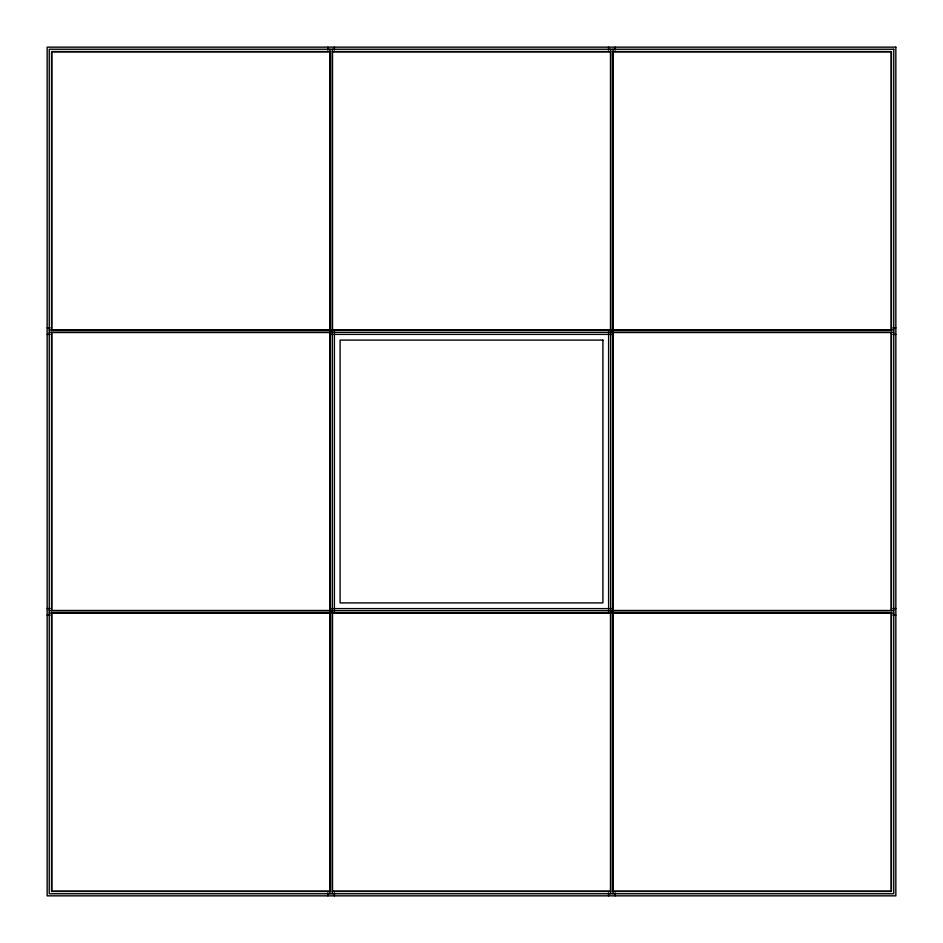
<?xml version="1.0" encoding="UTF-8"?>
<svg xmlns="http://www.w3.org/2000/svg" width="943" height="943" viewBox="0 0 943 943"><rect width="100%" height="100%" fill="white"/><g stroke="black" fill="none" stroke-linecap="round" stroke-linejoin="round"><path stroke-width="1.41" d="M329.967 332.29L330.899 331.358M331.358 330.899L332.29 329.967M329.967 613.033L330.899 612.101M331.358 611.642L332.29 610.71M610.71 332.29L611.642 331.358M612.101 330.899L613.033 329.967M610.71 613.033L611.642 612.101M612.101 611.642L613.033 610.71M329.967 51.547L51.547 51.547L51.547 329.967M332.29 51.547L610.71 51.547M613.033 51.547L891.453 51.547L891.453 329.967M47.15 327.893L50.097 327.893M892.903 327.893L895.85 327.893M49.236 329.967L893.764 329.967M49.236 332.29L893.764 332.29M47.15 334.376L50.097 334.376M330.84 334.376L612.16 334.376M892.903 334.376L895.85 334.376M47.15 608.624L50.097 608.624M330.84 608.624L612.16 608.624M892.903 608.624L895.85 608.624M49.236 610.71L893.764 610.71M49.236 613.033L893.764 613.033M47.15 615.107L50.097 615.107M892.903 615.107L895.85 615.107M329.967 891.453L51.547 891.453L51.547 613.033M332.29 891.453L610.71 891.453M613.033 891.453L891.453 891.453L891.453 613.033M610.71 329.967L611.642 330.899M612.101 331.358L613.033 332.29M329.967 329.967L330.899 330.899M331.358 331.358L332.29 332.29M610.71 610.71L611.642 611.642M612.101 612.101L613.033 613.033M329.967 610.71L330.899 611.642M331.358 612.101L332.29 613.033M891.453 332.29L891.453 610.71M615.107 47.15L615.107 50.097M615.107 892.903L615.107 895.85M613.033 49.236L613.033 893.764M610.71 49.236L610.71 893.764M608.624 47.15L608.624 50.097M608.624 330.84L608.624 612.16M608.624 892.903L608.624 895.85M334.376 47.15L334.376 50.097M334.376 330.84L334.376 612.16M334.376 892.903L334.376 895.85M332.29 49.236L332.29 893.764M329.967 49.236L329.967 893.764M327.893 47.15L327.893 50.097M327.893 892.903L327.893 895.85M51.547 332.29L51.547 610.71M895.85 47.15L47.15 47.15L47.15 895.85L895.85 895.85L895.85 47.15M893.764 49.236L49.236 49.236L49.236 893.764L893.764 893.764L893.764 49.236M329.744 51.782L51.782 51.782L51.782 329.744L329.744 329.744L329.744 51.782M610.475 51.782L332.525 51.782L332.525 329.744L610.475 329.744L610.475 51.782M891.218 51.782L613.256 51.782L613.256 329.744L891.218 329.744L891.218 51.782M329.744 332.525L51.782 332.525L51.782 610.475L329.744 610.475L329.744 332.525M891.218 332.525L613.256 332.525L613.256 610.475L891.218 610.475L891.218 332.525M602.907 340.093L340.093 340.093L340.093 602.907L602.907 602.907L602.907 340.093M329.744 613.256L51.782 613.256L51.782 891.218L329.744 891.218L329.744 613.256M610.475 613.256L332.525 613.256L332.525 891.218L610.475 891.218L610.475 613.256M891.218 613.256L613.256 613.256L613.256 891.218L891.218 891.218L891.218 613.256"/></g></svg>
